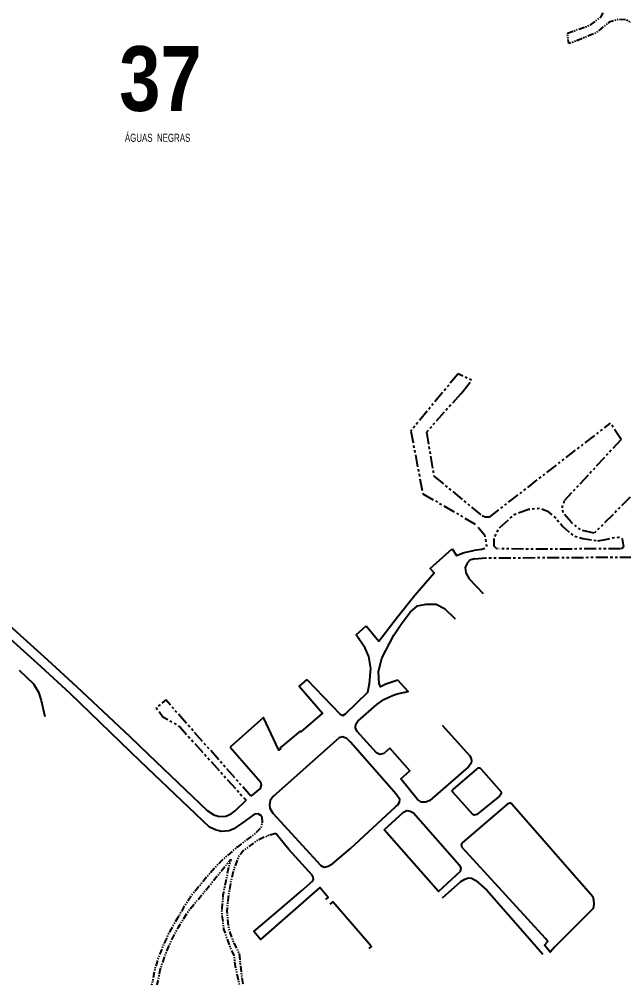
# Model space of a CAD drawing. Extents: x 203591 to 208218, y 4854879 to 4857795.
# Drawn here: x 206567 to 206941, y 4855410 to 4856003 of the extents above; entities that cross this region are included whole.
import ezdxf

# ---------------------------------------------------------------- set-up
doc = ezdxf.new("R2010")
doc.units = 0
doc.header["$LTSCALE"] = 1.5
doc.header["$MEASUREMENT"] = 0
doc.linetypes.add('PHANTOMX2', pattern=[5, 2.5, -0.5, 0.5, -0.5, 0.5, -0.5])
for name, color, linetype in [('HD-VALAS-DRENOS', 170, 'CONTINUOUS'), ('LM-TXT-LSF', 7, 'CONTINUOUS'), ('SV-EST-M-N-PAV', 1, 'PHANTOMX2'), ('SV-EST-MUNIC-PAV', 20, 'CONTINUOUS'), ('SV-RUA-NAO-PAV-S-GUIA-C-GUIA', 7, 'PHANTOMX2'), ('SV-RUA-PAVIM-S-GUIA-C-GUIA', 7, 'CONTINUOUS')]:
    doc.layers.add(name, color=color, linetype=linetype)
doc.styles.add('ARIAL', font='ARIAL.TTF')
doc.styles.get("Standard").update_dxf_attribs({"font": 'swisscbo.ttf'})

msp = doc.modelspace()

# ---------------------------------------------------------------- linework, layer by layer
at = {"layer": 'HD-VALAS-DRENOS', "flags": 128}
msp.add_lwpolyline([(206567.35993, 4855600.347544), (206576.097626, 4855591.874853), (206579.215728, 4855586.821066), (206580.906373, 4855581.615587), (206583.121079, 4855571.724022)], dxfattribs=at)
at = {"layer": 'SV-EST-M-N-PAV', "flags": 128}
for points in [[(206906.23, 4855994.04), (206920.44, 4855999.13), (206926.88, 4856004.06), (206929.35, 4856008.76), (206926.38, 4856013.96), (206912.162326, 4856022.97)], [(206955.68, 4855995.913862), (206942.46, 4856002.33), (206937.76, 4856002.58), (206932.07, 4856000.85), (206923.77, 4855994.26), (206914.51, 4855990.45), (206907.2, 4855987.68), (206906.23, 4855994.04)], [(206717.25, 4855509.71), (206717.59, 4855506.28), (206716.72, 4855502.93), (206713.16, 4855499.39), (206702.08, 4855491.03), (206692.32, 4855482.56), (206690.91818, 4855480.99878), (206683.412371, 4855472.659794), (206673.722593, 4855460.900224), (206668.915541, 4855453.702067), (206666.112499, 4855448.637451), (206662.882433, 4855443.177399), (206660.281605, 4855438.51016), (206656.967961, 4855431.604014), (206653.925508, 4855424.096846), (206651.229183, 4855415.988011), (206649.963653, 4855409.039252), (206648.507828, 4855403.688619), (206647.240807, 4855396.490421), (206646.616881, 4855392.404811), (206646.610572, 4855387.166399), (206647.280776, 4855382.271383), (206648.200619, 4855377.349267), (206649.284885, 4855370.679578), (206651.103816, 4855365.724762), (206653.241811, 4855359.81928), (206657.166807, 4855351.977612), (206666.337547, 4855335.759035), (206684.516841, 4855305.443612), (206692.145463, 4855293.196454), (206699.589485, 4855281.273537), (206709.475417, 4855263.453777), (206718.282017, 4855246.377972), (206718.71, 4855245.54), (206722.71, 4855237.5), (206727.17, 4855228.11), (206730.56, 4855217.15), (206732, 4855208.3), (206732.89, 4855197.54), (206733.72, 4855186.86), (206734.81, 4855175.81), (206735.5, 4855166.31), (206736.18, 4855154.8), (206736.58, 4855139.93), (206736.33, 4855125.6), (206736.289139, 4855124.540783), (206735.865204, 4855114.025197), (206732.774143, 4855101.933147), (206727.791287, 4855091.872025), (206721.458382, 4855081.589945), (206713.643079, 4855068.987069), (206706.803386, 4855056.706291), (206702.735794, 4855049.897714), (206690.572632, 4855028.903739), (206686.465258, 4855022.137785), (206681.141128, 4855016.196699), (206667.69669, 4855003.386883), (206656.455359, 4854991.797355), (206647.795108, 4854977.956183), (206639.559679, 4854966.440877), (206641.609133, 4854965.157973)], [(206725.91, 4855499.44), (206720.75, 4855498), (206713.69, 4855494.58), (206705.72, 4855488.6), (206702.81, 4855484.86), (206700.18, 4855477.61), (206698.09, 4855470.05), (206696.53, 4855460.04), (206695.66, 4855451.38), (206696.77, 4855440.59), (206699.97, 4855431.63), (206703.294518, 4855425.2297), (206703.704985, 4855421.183823), (206704.620468, 4855413.282372), (206706.344298, 4855400.770018), (206706.445003, 4855392.537274), (206704.963551, 4855382.896309), (206704.112976, 4855374.322539), (206706.056601, 4855365.150929)], [(206950.83, 4855313.03), (206944.56, 4855307.37), (206939.15, 4855303.68), (206932.9, 4855301.58), (206927.07, 4855299.9), (206898.69, 4855294.18), (206881.69, 4855291.21), (206872.69, 4855289.31), (206858.4, 4855284.3), (206847.71, 4855278.51), (206835.15, 4855273.42), (206826.71, 4855269.22), (206817.02, 4855263.2), (206809.09, 4855260.05), (206798.29, 4855257.55), (206785.41, 4855253.84), (206773.78, 4855251.38), (206758.75, 4855248.87), (206746.83, 4855246.88), (206737, 4855244.31), (206730.63, 4855244.08), (206724.88, 4855244.3), (206722.86, 4855246.05), (206716.791421, 4855256.468411), (206711.911244, 4855264.839338), (206702.004733, 4855282.696192), (206694.57582, 4855294.594911), (206687.421149, 4855307.185243), (206669.264108, 4855337.463557), (206660.156807, 4855353.569941), (206656.358689, 4855361.158121), (206654.285468, 4855366.884689), (206652.575526, 4855371.542615), (206651.536813, 4855377.932093), (206650.624776, 4855382.812439), (206649.997335, 4855387.395124), (206650.003057, 4855392.145693), (206650.582681, 4855395.941203), (206651.816187, 4855402.949), (206653.269378, 4855408.28995), (206654.518057, 4855415.146184), (206657.104777, 4855422.925395), (206660.066846, 4855430.234219), (206663.290109, 4855436.951998), (206665.819344, 4855441.490762), (206669.027155, 4855446.913195), (206671.924618, 4855451.529435), (206676.854629, 4855457.327303), (206690.918932, 4855474.511965), (206698.25, 4855483.48), (206696.53, 4855477.47), (206693.31, 4855461.4), (206692.44, 4855450.89), (206693.68, 4855440.19), (206697.467845, 4855429.567439), (206699.99, 4855423.99), (206700.859624, 4855417.472483), (206703.350617, 4855405.610243), (206704.56792, 4855396.120613), (206703.686108, 4855386.49942), (206702.38502, 4855377.779866), (206702.733376, 4855365.004982), (206706.056601, 4855365.150929)]]:
    msp.add_lwpolyline(points, dxfattribs=at)
at = {"layer": 'SV-EST-MUNIC-PAV', "flags": 128}
for points in [[(206287.284052, 4855920.528337), (206300.513273, 4855906.007985), (206332.905528, 4855870.113068), (206366.27326, 4855833.032243), (206398.390941, 4855797.49388), (206428.206966, 4855764.537652), (206454.717522, 4855735.200874), (206481.406773, 4855705.379373), (206505.319452, 4855680.257303), (206523.990049, 4855662.701065), (206545.672423, 4855642.268164), (206565.706365, 4855624.045428), (206584.81299, 4855606.762905), (206602.814312, 4855590.21682), (206635.644021, 4855559.256761), (206647.302777, 4855548.153617), (206683.495458, 4855513.564175), (206687.730586, 4855510.887756), (206690.909822, 4855509.972174), (206690.92, 4855509.97), (206695.07, 4855510.15), (206698.33, 4855511.59), (206700.92, 4855513.48), (206707.6, 4855519.92)], [(206717.25, 4855509.71), (206716.75, 4855510.52), (206715.02, 4855511.51), (206712.81, 4855511.32), (206705.3, 4855505.94), (206700.08, 4855502.36), (206697.18, 4855501.07), (206692.26, 4855500.62), (206690.910876, 4855500.99095), (206689.038623, 4855501.511446), (206685.049144, 4855503.234638), (206642.20913, 4855543.930798), (206598.774577, 4855585.825054), (206580.792429, 4855602.353516), (206561.697332, 4855619.625611)]]:
    msp.add_lwpolyline(points, dxfattribs=at)
at = {"layer": 'SV-RUA-NAO-PAV-S-GUIA-C-GUIA', "linetype": 'PHANTOMX2', "ltscale": 2}
for p, q in [((206838.65, 4855783.52), (206809.43, 4855748.15)), ((206840.108931, 4855771.001608), (206819.11, 4855747.4)), ((206858.01, 4855694.94), (206932.96, 4855753.1)), ((206809.43, 4855748.15), (206816.84, 4855709.44)), ((206819.11, 4855747.4), (206823.76, 4855720.21)), ((206939.46, 4855742.9), (206904.55, 4855705.3)), ((206823.76, 4855720.21), (206853.42, 4855695.87)), ((206955.672054, 4855717.877129), (206922.92, 4855685.06)), ((206816.84, 4855709.44), (206849.99, 4855690.22))]:
    msp.add_line(p, q, dxfattribs=at)
at = {"layer": 'SV-RUA-NAO-PAV-S-GUIA-C-GUIA', "linetype": 'PHANTOMX2', "ltscale": 2, "flags": 128}
for points in [[(206841.519732, 4855772.527362), (206847.07, 4855779.56), (206838.65, 4855783.52)], [(206840.108931, 4855771.001608), (206840.63, 4855771.4), (206841.519732, 4855772.527362)], [(206939.46, 4855742.9), (206939.46, 4855742.9), (206932.96, 4855753.1)], [(206922.92, 4855685.06), (206914.88, 4855686.75), (206908.75, 4855691.69), (206903.8, 4855697.38), (206903.06, 4855700.6), (206904.55, 4855705.3)], [(206863.124681, 4855675.327828), (206862.7, 4855675.33), (206860.97, 4855676.94), (206861.09, 4855682.26), (206864.19, 4855688.32), (206873.4, 4855696.57), (206882.26, 4855699.89), (206889.48, 4855700.57), (206893.94, 4855698.71), (206899.22, 4855694.24), (206903.35, 4855689.21), (206909.67, 4855683.67), (206915.76, 4855681.68), (206925.18, 4855680.4)], [(206858.01, 4855694.94), (206855.4, 4855695), (206853.502402, 4855695.833793)], [(206851.121128, 4855688.818918), (206855.06, 4855683.94), (206856.23, 4855677.27), (206855.4, 4855675.7), (206853.3, 4855674.84), (206848.42, 4855674.25)], [(206925.18, 4855680.4), (206929.78, 4855681.05), (206933.49, 4855682.04), (206937.98, 4855682.54), (206939.15, 4855682.47), (206940.08, 4855681.61), (206940.86, 4855676.6), (206940.39, 4855675.79), (206939.15, 4855675.3), (206939.081042, 4855675.299882)], [(206939.15, 4855675.3), (206909.88, 4855675.25), (206882.25, 4855675.23), (206863.914515, 4855675.323788)], [(206848.8, 4855669.08), (206855.8, 4855669.75), (206893.22, 4855669.97), (206938.24, 4855670.2), (206946.53, 4855670.26), (206951.78, 4855670.98), (206955.670852, 4855671.733661)]]:
    msp.add_lwpolyline(points, dxfattribs=at)
at = {"layer": 'SV-RUA-NAO-PAV-S-GUIA-C-GUIA', "ltscale": 2, "flags": 128}
msp.add_lwpolyline([(206710.57, 4855522.52), (206690.900794, 4855544.728275), (206657.91369, 4855581.984688), (206652.046969, 4855577.153157), (206656.019377, 4855571.521751), (206662.299424, 4855568.033596), (206666.783046, 4855565.05532), (206690.901529, 4855538.38032), (206707.6, 4855519.92)], dxfattribs=at)
at = {"layer": 'SV-RUA-PAVIM-S-GUIA-C-GUIA', "flags": 128}
for points in [[(206781.84, 4855627.8), (206789.72, 4855618.245), (206800.53, 4855632.54), (206811.98, 4855646.67), (206823.88, 4855660.49), (206821.488356, 4855663.209531), (206834.99, 4855675.27)], [(206834.99, 4855675.27), (206837.72, 4855671.29), (206842.37, 4855673.07), (206848.42, 4855674.25)], [(206848.8, 4855669.08), (206845.95, 4855668.35), (206844.19, 4855666.55), (206843.03, 4855663.8), (206843.37, 4855660.54), (206845.5, 4855656.72), (206854.154967, 4855647.659486)], [(206801.477293, 4855594.156341), (206793.93, 4855591.6), (206790.75, 4855589.95), (206789.91, 4855592.11), (206789.44, 4855599.28), (206791.48, 4855607.84), (206798.93, 4855621.98), (206803.46, 4855628.72), (206808.99, 4855636.11), (206813.5, 4855640.05), (206818.95, 4855641.12), (206825.04, 4855641.1), (206830.28, 4855638.56), (206836.83, 4855632.11)], [(206745.1, 4855594.56), (206765.74, 4855573.09), (206767.34, 4855572.33), (206769.09, 4855573.37), (206782.94, 4855586.78), (206783.96, 4855592.19), (206784.65, 4855601.46), (206783.44, 4855608.73), (206781.16, 4855613.9), (206775.6, 4855622.22), (206781.84, 4855627.8)], [(206745.1, 4855594.56), (206740.35, 4855590.37), (206754.89, 4855573.73), (206741.34, 4855562.3), (206741.07, 4855562.64), (206728.72, 4855552.3), (206729.03, 4855551.93)], [(206796.42, 4855552.11), (206792.77, 4855548.8), (206790.24, 4855548.18), (206788.27, 4855549.16), (206776.24, 4855562.51), (206775.2, 4855564.72), (206775.36, 4855567.03), (206776.62, 4855568.76), (206788.45, 4855579.03), (206792.8, 4855582.26), (206798.14, 4855584.64), (206800.95, 4855585.63), (206807.887241, 4855587.07097), (206801.477293, 4855594.156341)], [(206729.03, 4855551.93), (206727.92, 4855550.97), (206718.39, 4855571), (206697.8, 4855552.84)], [(206828.9, 4855566.37), (206845.84, 4855547.42), (206846.47, 4855546.39), (206846.87, 4855544.41), (206846.74, 4855542.8), (206845.13, 4855540.58), (206821.17, 4855519.85), (206818.82, 4855518.71), (206816.02, 4855518.78), (206813.58, 4855520.39), (206803.19, 4855533.22), (206808.92, 4855538.21), (206796.42, 4855552.11)], [(206697.8, 4855552.84), (206716.6, 4855531.29), (206716.89, 4855529.38), (206716.23, 4855527.28), (206710.57, 4855522.52)], [(206922.45, 4855458.43), (206922.68, 4855455.65), (206922.26, 4855453.12), (206903.83, 4855434.58), (206898.38, 4855429.1), (206895.71, 4855426.01), (206892.05, 4855430.38), (206894.24, 4855432.72), (206892.69, 4855434.41), (206857.04, 4855473.33), (206841.14, 4855490.75), (206840.73, 4855492.3), (206841.44, 4855493.7), (206870.08, 4855518.16), (206870.93, 4855518.3), (206871.87, 4855517.81), (206922.06, 4855460.38)], [(206756.9, 4855458.62), (206758.25, 4855459.83), (206753.14, 4855466.07), (206716.51, 4855433.94), (206712.29, 4855438.7), (206731.47, 4855455.07), (206741.58, 4855463.7), (206748.95, 4855470.06), (206749.23, 4855471.11), (206749.16, 4855472.45), (206748.46, 4855473.64), (206734.1, 4855489.57), (206725.98, 4855499.38)], [(206829.015471, 4855459.510392), (206840.39, 4855469.8), (206842.78, 4855471.18), (206845.1, 4855471.89), (206847.05, 4855471.78), (206849.58, 4855470.37), (206856.35, 4855464.26), (206882.73, 4855434.27), (206891.05, 4855424.81)], [(206922.06, 4855460.38), (206922.45, 4855458.43)], [(206783.74, 4855428.19), (206785.15, 4855429.44), (206784.46, 4855430.19), (206782.19, 4855432.82), (206761.14, 4855457.21), (206759.45, 4855455.7)]]:
    msp.add_lwpolyline(points, dxfattribs=at)
for points in [[(206761.62, 4855555.47), (206727.76, 4855525.27), (206724.3, 4855522.33), (206722.49, 4855519.79), (206722.03, 4855517.03), (206722.27, 4855514.98), (206724.11, 4855511.86), (206753.79, 4855479.6), (206754.89, 4855478.99), (206756.15, 4855478.66), (206758.44, 4855479.17), (206761.14, 4855480.86), (206772.23, 4855490.13), (206800.07, 4855515.77), (206801.4, 4855517.01), (206802.42, 4855518.74), (206802.59, 4855520.5), (206800.46, 4855523.69), (206772.1, 4855555.79), (206769.94, 4855558.1), (206767.29, 4855559.24), (206765.19, 4855558.62)], [(206850.33, 4855539.2), (206851.05, 4855539.89), (206852.04, 4855539.89), (206852.99, 4855539.16), (206865.29, 4855525.16), (206865.21, 4855523.85), (206864.28, 4855522.55), (206850.18, 4855511.03), (206848.6, 4855510.72), (206847.75, 4855511.21), (206835.46, 4855525.01), (206835.11, 4855525.99), (206835.64, 4855526.57)], [(206792.96, 4855501.65), (206804.85, 4855512.67), (206806.97, 4855513.55), (206809.1, 4855513.25), (206811.05, 4855512.06), (206839.63, 4855479.78), (206840.34, 4855477.96), (206839.96, 4855475.87), (206826.58, 4855463.6)]]:
    msp.add_lwpolyline(points, close=True, dxfattribs=at)

# ---------------------------------------------------------------- texts
at = {"layer": 'LM-TXT-LSF'}
msp.add_text('37', height=40, dxfattribs=at).set_placement((206629.157497, 4855946.105034))
at = {"layer": 'LM-TXT-LSF', "style": 'ARIAL', "width": 0.7}
msp.add_text('ÁGUAS  NEGRAS', height=5, dxfattribs=at).set_placement((206632.640796, 4855926.960858))

doc.saveas('drawing.dxf')
